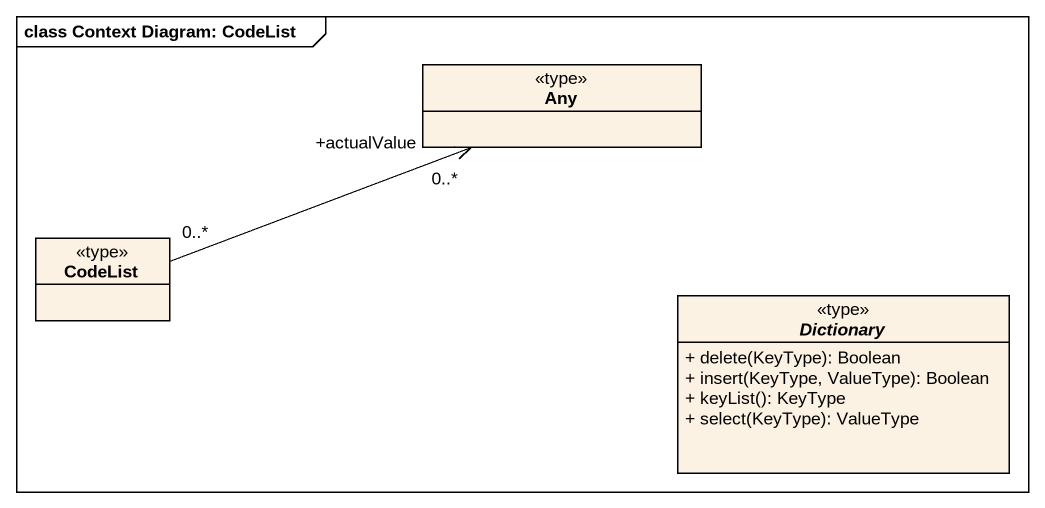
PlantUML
@startuml
mainframe class Context Diagram: CodeList
hide circle
hide empty members
skinparam classAttributeIconSize 0
class Any <<type>>
class CodeList <<type>>
abstract class Dictionary <<type>> {
  + delete(KeyType): Boolean
  + insert(KeyType, ValueType): Boolean
  + keyList(): KeyType
  + select(KeyType): ValueType
}
CodeList "0..*" -right-> "+actualValue\n0..*" Any
@enduml
